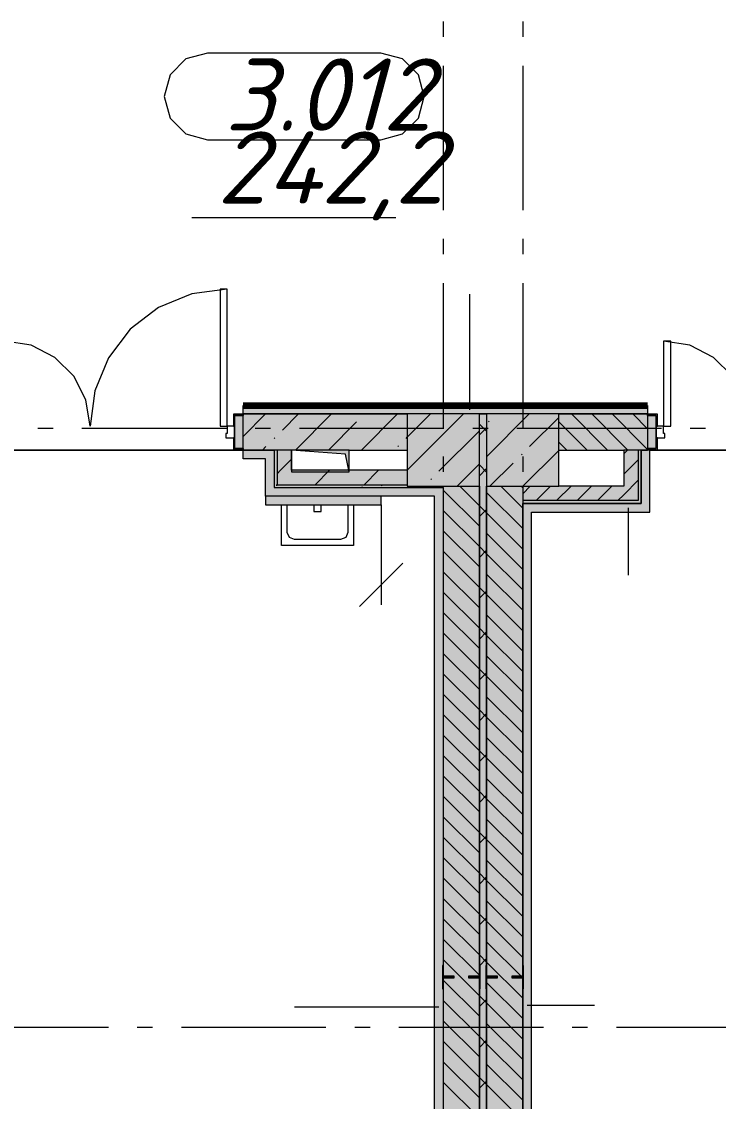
# Model space of a CAD drawing. Header units: millimetres. Extents: x -537608 to 253996, y -217170 to 186033.
# Drawn here: x -272495 to -267671, y 151760 to 159239 of the extents above; entities that cross this region are included whole.
import ezdxf

# ---------------------------------------------------------------- set-up
doc = ezdxf.new("R2010")
doc.units = ezdxf.units.MM
doc.layers.add('16) Лак 1.6м', color=160, linetype='Continuous', lineweight=90)
doc.layers.add('PDF _Геометрия', color=7, linetype='Continuous')
doc.layers.add('PDF _Текст', color=7, linetype='Continuous')
doc.layers.add('PDF _Сплошная заливка', color=7, linetype='Continuous', true_color=0xffffff)
doc.styles.add('PDF ISOCPEUR Italic', font='isocpeui.ttf')

msp = doc.modelspace()

# ---------------------------------------------------------------- hatches: boundary and pattern name
at = {"layer": 'PDF _Сплошная заливка', "true_color": 0xff7d7d, "transparency": 33554559}
h = msp.add_hatch(color=11, dxfattribs=at)
h.paths.add_polyline_path([(-247826.1916, 156521.2545), (-247576.1907, 156521.2545), (-247576.1907, 156581.2552), (-249086.1905, 156581.2552), (-249086.1905, 156529.2549), (-249081.1913, 156529.2549), (-249081.1913, 156521.2545), (-248302.5757, 156521.2545)], flags=0)
h.paths.add_polyline_path([(-251642.052, 156521.2545), (-250241.1898, 156521.2545), (-250241.1898, 156529.2549), (-250236.1906, 156529.2549), (-250236.1906, 156581.2552), (-253701.1885, 156581.2552), (-253701.1885, 156521.2545), (-253311.7923, 156521.2545)], flags=0)
h.paths.add_polyline_path([(-256651.2687, 156521.2545), (-255461.1891, 156521.2545), (-255461.1891, 156581.2552), (-260386.1866, 156581.2552), (-260386.1866, 156521.2545), (-256776.1874, 156521.2545)], flags=0)
h.paths.add_polyline_path([(-261306.1867, 156521.2545), (-261086.185, 156521.2545), (-261086.185, 156581.2552), (-261306.1867, 156581.2552)], flags=0)
h.paths.add_polyline_path([(-262006.1851, 156521.2545), (-262006.1851, 156581.2552), (-262256.186, 156581.2552), (-262256.186, 156521.2545)], flags=0)
h.paths.add_polyline_path([(-263226.1863, 156521.2545), (-262956.1888, 156521.2545), (-262956.1888, 156581.2552), (-263226.1863, 156581.2552)], flags=0)
h.paths.add_polyline_path([(-263926.1847, 156521.2545), (-263926.1847, 156581.2552), (-266401.1857, 156581.2552), (-266401.1857, 156521.2545), (-264999.9617, 156521.2545)], flags=0)
h.paths.add_polyline_path([(-268339.438, 156521.2545), (-268161.1864, 156521.2545), (-268161.1864, 156581.2552), (-270961.1843, 156581.2552), (-270961.1843, 156521.2545), (-268776.1862, 156521.2545)], flags=0)
h.paths.add_polyline_path([(-273348.6546, 156521.2545), (-272721.185, 156521.2545), (-272721.185, 156581.2552), (-273740.1865, 156581.2552), (-273740.1865, 156521.2545)], flags=0)
at = {"layer": 'PDF _Сплошная заливка', "transparency": 33554559}
h = msp.add_hatch(color=256, dxfattribs=at)
h.paths.add_polyline_path([(-269826.1859, 156271.2536), (-269826.1859, 156521.2545), (-270959.1863, 156518.9293), (-270959.1863, 156271.2536), (-270009.1741, 156271.2536)], flags=0)
h.paths.add_polyline_path([(-272721.185, 156271.2536), (-272723.1829, 156521.2545), (-275326.1855, 156521.2545), (-275326.1855, 156271.2536), (-272723.1829, 156271.2536)], flags=0)
h = msp.add_hatch(color=256, dxfattribs=at)
h.paths.add_polyline_path([(-248196.1896, 156271.2536), (-247826.1916, 156271.2536), (-247826.1916, 156521.2545), (-249086.1905, 156521.2545), (-249086.1905, 156271.2536), (-248296.19, 156271.2536)], flags=0)
h.paths.add_polyline_path([(-251642.052, 156271.2536), (-251276.1877, 156271.2536), (-251276.1877, 156521.2545), (-253699.1905, 156519.2544), (-253699.1905, 156271.2536), (-253076.1904, 156271.2536)], flags=0)
h.paths.add_polyline_path([(-250241.1898, 156271.2536), (-250236.1906, 156271.2536), (-250236.1906, 156521.2545), (-250776.1901, 156521.2545), (-250776.1901, 156271.2536), (-250656.1888, 156271.2536)], flags=0)
h.paths.add_polyline_path([(-255461.1891, 156271.2536), (-255463.1871, 156521.2545), (-256776.1874, 156521.2545), (-256776.1874, 156271.2536), (-255463.1871, 156271.2536)], flags=0)
h.paths.add_polyline_path([(-260276.1879, 156271.2536), (-260276.1879, 156521.2545), (-260386.1866, 156521.2545), (-260386.1866, 156271.2536)], flags=0)
h.paths.add_polyline_path([(-259776.186, 156271.2536), (-257276.1893, 156271.2536), (-257276.1893, 156521.2545), (-259776.186, 156521.2545), (-259776.186, 156293.6421)], flags=0)
h.paths.add_polyline_path([(-261226.1873, 156271.2536), (-261086.185, 156271.2536), (-261086.185, 156521.2545), (-261306.1867, 156521.2545), (-261306.1867, 156271.2536)], flags=0)
h.paths.add_polyline_path([(-262096.1872, 156271.2536), (-262006.1851, 156271.2536), (-262006.1851, 156521.2545), (-262256.186, 156521.2545), (-262256.186, 156271.2536), (-262196.1875, 156271.2536)], flags=0)
h.paths.add_polyline_path([(-263926.1847, 156271.2536), (-263926.1847, 156521.2545), (-265776.1875, 156521.2545), (-265776.1875, 156271.2536), (-264016.1868, 156271.2536)], flags=0)
h.paths.add_polyline_path([(-262956.1888, 156271.2536), (-262956.1888, 156521.2545), (-263226.1863, 156521.2545), (-263226.1863, 156271.2536), (-263046.1865, 156271.2536)], flags=0)
h.paths.add_polyline_path([(-268226.184, 156271.2536), (-268163.1843, 156273.2537), (-268163.1843, 156521.2545), (-268776.1862, 156518.5074), (-268776.1862, 156271.2536), (-268326.1845, 156271.2536)], flags=0)
h.paths.add_polyline_path([(-266399.1877, 156271.2536), (-266276.1851, 156271.2536), (-266276.1851, 156521.2545), (-266399.1877, 156519.2544), (-266401.1857, 156271.2536)], flags=0)
at = {"layer": 'PDF _Сплошная заливка', "true_color": 0xff7d7d, "transparency": 33554559}
h = msp.add_hatch(color=11, dxfattribs=at)
h.paths.add_polyline_path([(-270806.1845, 156211.2551), (-270746.186, 156211.2551), (-270746.186, 156271.2536), (-270961.1843, 156271.2536), (-270961.1843, 156211.2551)], flags=0)
h.paths.add_polyline_path([(-273176.1859, 156211.2551), (-272721.185, 156211.2551), (-272721.185, 156271.2536), (-273176.1859, 156271.2536)], flags=0)
at = {"layer": 'PDF _Сплошная заливка', "transparency": 33554559}
for points in [[(-270226.1875, 156031.2553), (-269826.1859, 156031.2553), (-269826.1859, 156131.2535), (-270226.1875, 156131.2535), (-270228.4308, 156131.2535), (-270726.1851, 156131.2535), (-270726.1851, 156031.2553), (-270253.685, 156031.2553)], [(-270009.1741, 156011.2543), (-269576.1849, 156011.2543), (-269576.1849, 156021.2547), (-269826.1859, 156023.4292), (-269826.1859, 156031.2553), (-270746.186, 156031.2553), (-270746.186, 156011.2543)], [(-269026.1871, 149021.2558), (-269026.1871, 156021.2547), (-269276.1838, 156021.2547), (-269276.1838, 149021.2558), (-269174.306, 149021.2558)], [(-268326.1845, 155921.2544), (-268326.1845, 156021.2547), (-269026.1871, 156021.2547), (-269026.1871, 155921.2544), (-268339.438, 155921.2544)]]:
    msp.add_hatch(color=256, dxfattribs=at).paths.add_polyline_path(points)
at = {"layer": 'PDF _Сплошная заливка', "true_color": 0xbce362, "transparency": 33554559}
msp.add_hatch(color=63, dxfattribs=at).paths.add_polyline_path([(-270006.1857, 155891.2551), (-270009.1741, 155951.2536), (-270806.1845, 155951.2536), (-270806.1845, 155891.2551), (-270009.1741, 155891.2551)])
at = {"layer": 'PDF _Сплошная заливка', "true_color": 0xff7d7d, "transparency": 33554559}
for points in [[(-269636.1834, 155951.2536), (-269576.1849, 155951.2536), (-269576.1849, 156011.2543), (-270746.186, 156011.2543), (-270746.186, 155951.2536), (-270009.1741, 155951.2536)], [(-269576.1849, 149081.2565), (-269576.1849, 155951.2536), (-269636.1834, 155951.2536), (-269636.1834, 149081.2565), (-269591.7422, 149081.2565)], [(-269026.1871, 149081.2565), (-268966.1843, 149081.2565), (-268966.1843, 155901.2535), (-269026.1871, 155901.2535), (-269026.1871, 149213.056)]]:
    msp.add_hatch(color=11, dxfattribs=at).paths.add_polyline_path(points)

# ---------------------------------------------------------------- linework, layer by layer
at = {"layer": '16) Лак 1.6м'}
msp.add_lwpolyline([(-270961.1843, 156581.2552), (-268161.1864, 156581.2552)], dxfattribs=at)
at = {"layer": 'PDF _Геометрия', "color": 253, "lineweight": 9, "true_color": 0xaaaaaa}
for p, q in [((-269576.1849, 159239.255), (-269576.1849, 159133.4223)), ((-269026.1871, 159239.255), (-269026.1871, 159133.4223)), ((-271207.7534, 159020.7496), (-271357.7496, 158980.5583)), ((-270007.7531, 159020.7496), (-271207.7534, 159020.7496)), ((-269857.7525, 158980.5583), (-270007.7531, 159020.7496)), ((-271357.7496, 158980.5583), (-271467.5589, 158870.7491)), ((-269747.9433, 158870.7491), (-269857.7525, 158980.5583)), ((-271467.5589, 158870.7491), (-271507.7502, 158720.7506)), ((-269707.7519, 158720.7506), (-269747.9433, 158870.7491)), ((-269576.1849, 158933.4215), (-269576.1849, 157933.422)), ((-269026.1871, 158933.4215), (-269026.1871, 157933.422)), ((-271507.7502, 158720.7506), (-271467.5589, 158570.75)), ((-269747.9433, 158570.75), (-269707.7519, 158720.7506)), ((-271467.5589, 158570.75), (-271357.7496, 158460.943)), ((-269857.7525, 158460.943), (-269747.9433, 158570.75)), ((-271357.7496, 158460.943), (-271207.7534, 158420.7494)), ((-271207.7534, 158420.7494), (-270007.7531, 158420.7494)), ((-270007.7531, 158420.7494), (-269857.7525, 158460.943)), ((-271316.7919, 157882.7156), (-269903.8774, 157882.7156)), ((-269576.1849, 157733.4212), (-269576.1849, 157627.5884)), ((-269026.1871, 157733.4212), (-269026.1871, 157627.5884)), ((-269576.1849, 157427.5877), (-269576.1849, 156427.5882)), ((-269026.1871, 157427.5877), (-269026.1871, 156427.5882)), ((-272277.1168, 156421.2542), (-272382.9474, 156421.2542)), ((-271077.1165, 156421.2542), (-272077.116, 156421.2542)), ((-270771.2808, 156421.2542), (-270877.1157, 156421.2542)), ((-269571.2805, 156421.2542), (-270571.28, 156421.2542)), ((-269265.4491, 156421.2542), (-269371.2841, 156421.2542)), ((-268065.4489, 156421.2542), (-269065.4484, 156421.2542)), ((-267759.6175, 156421.2542), (-267865.4481, 156421.2542)), ((-270226.1875, 156271.2536), (-270626.1846, 156271.2536)), ((-270626.1846, 156271.2536), (-270626.1846, 156121.2552)), ((-270253.685, 156243.7539), (-270626.1846, 156271.2536)), ((-270226.1875, 156121.2552), (-270253.685, 156243.7539)), ((-270226.1875, 156121.2552), (-270226.1875, 156271.2536)), ((-268511.1877, 156271.2536), (-268503.1874, 156271.2536)), ((-269576.1849, 156227.5895), (-269576.1849, 156121.7546)), ((-269026.1871, 156227.5895), (-269026.1871, 156121.7546)), ((-270626.1846, 156121.2552), (-270226.1875, 156121.2552)), ((-270696.1858, 155611.2549), (-270696.1858, 155891.2551)), ((-270656.1839, 155701.2548), (-270656.1839, 155891.2551)), ((-270471.1849, 155891.2551), (-270471.1849, 155846.2412)), ((-270421.1848, 155846.2412), (-270421.1848, 155891.2551)), ((-270236.1857, 155891.2551), (-270236.1857, 155701.2548)), ((-270196.1839, 155891.2551), (-270196.1839, 155611.2549)), ((-269576.1849, 155921.7561), (-269576.1849, 154921.7565)), ((-269026.1871, 155921.7561), (-269026.1871, 154921.7565)), ((-270471.1849, 155846.2412), (-270421.1848, 155846.2412)), ((-270641.5396, 155665.8991), (-270656.1839, 155701.2548)), ((-270606.1837, 155651.2546), (-270641.5396, 155665.8991)), ((-270286.1859, 155651.2546), (-270606.1837, 155651.2546)), ((-270250.8302, 155665.8991), (-270286.1859, 155651.2546)), ((-270236.1857, 155701.2548), (-270250.8302, 155665.8991)), ((-270196.1839, 155611.2549), (-270696.1858, 155611.2549)), ((-269576.1849, 154721.7557), (-269576.1849, 154615.9229)), ((-269026.1871, 154721.7557), (-269026.1871, 154615.9229)), ((-269576.1849, 154415.9222), (-269576.1849, 153415.9227)), ((-269026.1871, 154415.9222), (-269026.1871, 153415.9227)), ((-269576.1849, 153215.9219), (-269576.1849, 153110.0891)), ((-269026.1871, 153215.9219), (-269026.1871, 153110.0891)), ((-269576.1849, 152910.0884), (-269576.1849, 151910.091)), ((-269026.1871, 152910.0884), (-269026.1871, 151910.091)), ((-271894.524, 152271.2554), (-272894.5236, 152271.2554)), ((-271588.6884, 152271.2554), (-271694.5233, 152271.2554)), ((-270388.688, 152271.2554), (-271388.6876, 152271.2554)), ((-270082.8567, 152271.2554), (-270188.6873, 152271.2554)), ((-268882.8564, 152271.2554), (-269882.8559, 152271.2554)), ((-268577.0208, 152271.2554), (-268682.8556, 152271.2554)), ((-267377.0247, 152271.2554), (-268377.0243, 152271.2554))]:
    msp.add_line(p, q, dxfattribs=at)
at = {"layer": 'PDF _Геометрия', "lineweight": 9}
for p, q in [((-271071.1873, 157386.2531), (-271317.0631, 157353.8834)), ((-271071.1873, 157386.2531), (-271121.1831, 157386.2531)), ((-271121.1831, 157386.2531), (-271121.1831, 156436.2538)), ((-271071.1873, 156436.2538), (-271071.1873, 157386.2531)), ((-271317.0631, 157353.8834), (-271546.1848, 157258.9791)), ((-269392.3873, 156551.2538), (-269392.3873, 157351.2547)), ((-271546.1848, 157258.9791), (-271742.9346, 157108.0054)), ((-271742.9346, 157108.0054), (-271893.9083, 156911.2535)), ((-272428.8656, 156997.378), (-272611.1863, 157026.2535)), ((-272264.3929, 156913.5743), (-272428.8656, 156997.378)), ((-268051.1876, 157026.2535), (-268051.1876, 156436.2538)), ((-268001.1875, 157026.2535), (-268051.1876, 157026.2535)), ((-267868.867, 156997.378), (-268051.1876, 157026.2535)), ((-268001.1875, 156436.2538), (-268001.1875, 157026.2535)), ((-267704.3942, 156913.5743), (-267868.867, 156997.378)), ((-272133.8636, 156783.0472), (-272264.3929, 156913.5743)), ((-271893.9083, 156911.2535), (-271988.8148, 156682.1319)), ((-267573.865, 156783.0472), (-267704.3942, 156913.5743)), ((-272050.062, 156618.5745), (-272133.8636, 156783.0472)), ((-272021.1866, 156436.2538), (-272050.062, 156618.5745)), ((-271988.8148, 156682.1319), (-272021.1866, 156436.2538)), ((-270961.1843, 156521.2545), (-270961.1843, 156581.2552)), ((-270961.1843, 156581.2552), (-268161.1864, 156581.2552)), ((-268161.1864, 156581.2552), (-268161.1864, 156521.2545)), ((-270959.1863, 156519.2544), (-271029.1831, 156519.2544)), ((-271029.1831, 156519.2544), (-271029.1831, 156436.2538)), ((-271021.187, 156436.2538), (-271021.187, 156511.2541)), ((-271021.187, 156511.2541), (-270959.1863, 156511.2541)), ((-270961.1843, 156511.2541), (-271021.187, 156511.2541)), ((-271021.187, 156511.2541), (-271021.187, 156281.254)), ((-270961.1843, 156365.4862), (-270805.4181, 156521.2545)), ((-270961.1843, 156521.2545), (-269826.1859, 156521.2545)), ((-269826.1859, 156521.2545), (-270961.1843, 156521.2545)), ((-270961.1843, 156281.254), (-270961.1843, 156511.2541)), ((-270959.1863, 156511.2541), (-270959.1863, 156519.2544)), ((-270689.1241, 156409.4495), (-270577.3212, 156521.2545)), ((-270599.2211, 156271.2536), (-270349.2201, 156521.2545)), ((-270143.0232, 156271.2536), (-269893.0222, 156521.2545)), ((-269826.1859, 156131.8951), (-269436.8286, 156521.2545)), ((-269826.1859, 156359.994), (-269664.9254, 156521.2545)), ((-269326.184, 156521.2545), (-269826.1859, 156521.2545)), ((-269826.1859, 156521.2545), (-269826.1859, 156021.2547)), ((-269326.184, 156021.2547), (-269326.184, 156521.2545)), ((-269276.1838, 156521.2545), (-269326.184, 156521.2545)), ((-269326.184, 156521.2545), (-269276.1838, 156521.2545)), ((-269276.1838, 156225.6993), (-268980.6306, 156521.2545)), ((-268776.1862, 156521.2545), (-269276.1838, 156521.2545)), ((-269276.1838, 156521.2545), (-269276.1838, 156021.2547)), ((-269263.5072, 156466.4748), (-269258.7664, 156471.2156)), ((-268978.3873, 156295.399), (-268776.1862, 156497.6001)), ((-268776.1862, 156021.2547), (-268776.1862, 156521.2545)), ((-268161.1864, 156521.2545), (-268776.1862, 156521.2545)), ((-268776.1862, 156521.2545), (-268161.1864, 156521.2545)), ((-268438.5212, 156271.2536), (-268688.5179, 156521.2545)), ((-268297.098, 156271.2536), (-268547.099, 156521.2545)), ((-268163.1843, 156278.7631), (-268405.6758, 156521.2545)), ((-268161.1864, 156418.1841), (-268264.2569, 156521.2545)), ((-268093.1875, 156519.2544), (-268163.1843, 156519.2544)), ((-268163.1843, 156519.2544), (-268163.1843, 156511.2541)), ((-268163.1843, 156511.2541), (-268101.1879, 156511.2541)), ((-268101.1879, 156511.2541), (-268161.1864, 156511.2541)), ((-268161.1864, 156511.2541), (-268161.1864, 156281.254)), ((-268101.1879, 156511.2541), (-268101.1879, 156436.2538)), ((-268101.1879, 156281.254), (-268101.1879, 156511.2541)), ((-268093.1875, 156436.2538), (-268093.1875, 156519.2544)), ((-271121.1831, 156436.2538), (-271071.1873, 156436.2538)), ((-271071.1873, 156436.2538), (-271071.1873, 156386.2536)), ((-271021.187, 156436.2538), (-271071.1873, 156436.2538)), ((-271029.1831, 156436.2538), (-271021.187, 156436.2538)), ((-271021.187, 156356.2544), (-271021.187, 156436.2538)), ((-270371.1243, 156271.2536), (-270175.9031, 156466.4748)), ((-269605.6546, 156124.3253), (-269326.184, 156403.798)), ((-269276.1838, 156401.813), (-269326.184, 156451.8132)), ((-269326.184, 156376.4598), (-269276.1838, 156426.46)), ((-268579.9402, 156271.2536), (-268776.1862, 156467.4996)), ((-268051.1876, 156436.2538), (-268101.1879, 156436.2538)), ((-268101.1879, 156436.2538), (-268101.1879, 156356.2544)), ((-268101.1879, 156436.2538), (-268093.1875, 156436.2538)), ((-268051.1876, 156436.2538), (-268001.1875, 156436.2538)), ((-268051.1876, 156386.2536), (-268051.1876, 156436.2538)), ((-271071.1873, 156386.2536), (-271081.1855, 156386.2536)), ((-271081.1855, 156386.2536), (-271081.1855, 156356.2544)), ((-271081.1855, 156356.2544), (-271021.187, 156356.2544)), ((-271021.187, 156356.2544), (-271029.1831, 156356.2544)), ((-271029.1831, 156356.2544), (-271029.1831, 156273.2537)), ((-271021.187, 156281.254), (-271021.187, 156356.2544)), ((-270746.1473, 156352.4242), (-270741.4064, 156357.1672)), ((-269833.7556, 156352.4242), (-269826.1859, 156359.994)), ((-268721.3633, 156271.2536), (-268776.1862, 156326.0785)), ((-268101.1879, 156356.2544), (-268041.1851, 156356.2544)), ((-268093.1875, 156356.2544), (-268101.1879, 156356.2544)), ((-268101.1879, 156356.2544), (-268101.1879, 156281.254)), ((-268093.1875, 156273.2537), (-268093.1875, 156356.2544)), ((-268041.1851, 156386.2536), (-268051.1876, 156386.2536)), ((-268041.1851, 156356.2544), (-268041.1851, 156386.2536)), ((-271029.1831, 156273.2537), (-270959.1863, 156273.2537)), ((-270959.1863, 156281.254), (-271021.187, 156281.254)), ((-271021.187, 156281.254), (-270961.1843, 156281.254)), ((-270746.186, 156271.2536), (-270961.1843, 156271.2536)), ((-270961.1843, 156271.2536), (-270746.186, 156271.2536)), ((-270961.1843, 156211.2551), (-270961.1843, 156271.2536)), ((-270959.1863, 156273.2537), (-270959.1863, 156281.254)), ((-270827.3179, 156271.2536), (-270803.1746, 156295.399)), ((-270746.186, 156271.2536), (-270746.186, 156131.2535)), ((-270726.1851, 156271.2536), (-270746.186, 156271.2536)), ((-270746.186, 156271.2536), (-270746.186, 156211.2551)), ((-270626.1846, 156271.2536), (-270726.1851, 156271.2536)), ((-270726.1851, 156271.2536), (-270726.1851, 156131.2535)), ((-270626.1846, 156131.2535), (-270626.1846, 156271.2536)), ((-270226.1875, 156271.2536), (-269826.1859, 156271.2536)), ((-269890.7788, 156295.399), (-269886.038, 156300.1419)), ((-269024.4346, 156021.2547), (-268776.1862, 156269.5011)), ((-268776.1862, 156271.2536), (-268326.1845, 156271.2536)), ((-268326.1845, 156245.0887), (-268300.0217, 156271.2536)), ((-268326.1845, 156271.2536), (-268326.1845, 156021.2547)), ((-268226.184, 156271.2536), (-268326.1845, 156271.2536)), ((-268206.1874, 156271.2536), (-268226.184, 156271.2536)), ((-268226.184, 156271.2536), (-268226.184, 155921.2544)), ((-268146.1846, 156271.2536), (-268206.1874, 156271.2536)), ((-268206.1874, 156271.2536), (-268206.1874, 155901.2535)), ((-268206.1874, 155901.2535), (-268206.1874, 156271.2536)), ((-268206.1874, 156271.2536), (-268161.1864, 156271.2536)), ((-268163.1843, 156281.254), (-268163.1843, 156273.2537)), ((-268101.1879, 156281.254), (-268163.1843, 156281.254)), ((-268163.1843, 156273.2537), (-268093.1875, 156273.2537)), ((-268161.1864, 156281.254), (-268101.1879, 156281.254)), ((-268146.1846, 155901.2535), (-268146.1846, 156271.2536)), ((-270806.1845, 156211.2551), (-270961.1843, 156211.2551)), ((-270806.1845, 155951.2536), (-270806.1845, 156211.2551)), ((-270746.186, 156211.2551), (-270746.186, 156011.2543)), ((-270702.761, 156131.2535), (-270626.1846, 156207.8319)), ((-269480.6282, 156021.2547), (-269326.184, 156175.699)), ((-269276.1838, 156118.9709), (-269326.184, 156168.9711)), ((-269252.5314, 156021.2547), (-269092.4335, 156181.3505)), ((-269035.4104, 156238.3758), (-269030.6696, 156243.1166)), ((-268326.1845, 156103.6677), (-268226.184, 156203.668)), ((-270746.186, 156131.2535), (-270746.186, 156031.2553)), ((-270726.1851, 156107.8315), (-270702.761, 156131.2535)), ((-270726.1851, 156131.2535), (-270726.1851, 156031.2553)), ((-270228.4308, 156131.2535), (-270626.1846, 156131.2535)), ((-270463.3525, 156031.2553), (-270363.3521, 156131.2535)), ((-269826.1859, 156131.2535), (-270226.1875, 156131.2535)), ((-270123.9394, 156031.2553), (-270023.939, 156131.2535)), ((-269326.184, 156093.6177), (-269276.1838, 156143.6179)), ((-270746.186, 156031.2553), (-270746.186, 156011.2543)), ((-270726.1851, 156031.2553), (-269826.1859, 156031.2553)), ((-269826.1859, 156021.2547), (-269326.184, 156021.2547)), ((-269662.682, 156067.3021), (-269657.9412, 156072.0429)), ((-269576.1849, 156011.2543), (-269576.1849, 156021.2547)), ((-269326.184, 155886.129), (-269461.312, 156021.2547)), ((-269326.184, 149021.2558), (-269326.184, 156021.2547)), ((-269326.184, 156021.2547), (-269326.184, 148521.2561)), ((-269276.1838, 156021.2547), (-268776.1862, 156021.2547)), ((-269276.1838, 148521.2561), (-269276.1838, 156021.2547)), ((-269276.1838, 156021.2547), (-269276.1838, 149021.2558)), ((-269026.1871, 155868.9721), (-269178.4698, 156021.2547)), ((-269026.1871, 156010.3931), (-269037.0467, 156021.2547)), ((-269026.1871, 155969.3535), (-268974.2837, 156021.2547)), ((-269026.1871, 156021.2547), (-269026.1871, 155921.2544)), ((-268932.8652, 155921.2544), (-268832.8649, 156021.2547)), ((-268791.442, 155921.2544), (-268691.4416, 156021.2547)), ((-268326.1845, 156021.2547), (-268776.1862, 156021.2547)), ((-268650.0231, 155921.2544), (-268550.0227, 156021.2547)), ((-268508.5999, 155921.2544), (-268408.5995, 156021.2547)), ((-268326.1845, 155962.2466), (-268226.184, 156062.247)), ((-270746.186, 155951.2536), (-270806.1845, 155951.2536)), ((-270006.1857, 155951.2536), (-270806.1845, 155951.2536)), ((-270806.1845, 155951.2536), (-270806.1845, 155891.2551)), ((-270746.186, 156011.2543), (-269576.1849, 156011.2543)), ((-270746.186, 156011.2543), (-269576.1849, 156011.2543)), ((-269636.1834, 155951.2536), (-270746.186, 155951.2536)), ((-270006.1857, 155891.2551), (-270006.1857, 155951.2536)), ((-269636.1834, 149081.2565), (-269636.1834, 155951.2536)), ((-269576.1849, 156011.2543), (-269576.1849, 155951.2536)), ((-269576.1849, 156011.2543), (-269576.1849, 155951.2536)), ((-269326.184, 155744.7079), (-269576.1849, 155994.7067)), ((-269576.1849, 155951.2536), (-269576.1849, 149081.2565)), ((-269576.1849, 155951.2536), (-269576.1849, 149081.2565)), ((-269026.1871, 155727.551), (-269276.1838, 155977.5498)), ((-268367.1766, 155921.2544), (-268326.1845, 155962.2466)), ((-270806.1845, 155891.2551), (-270006.1857, 155891.2551)), ((-270006.1857, 155891.2551), (-270006.1857, 155338.958)), ((-269276.1838, 155836.1288), (-269326.184, 155886.129)), ((-268326.1845, 155921.2544), (-269026.1871, 155921.2544)), ((-269026.1871, 155921.2544), (-269026.1871, 155901.2535)), ((-269026.1871, 149081.2565), (-269026.1871, 155901.2535)), ((-269026.1871, 155901.2535), (-268326.1845, 155901.2535)), ((-268966.1843, 155901.2535), (-269026.1871, 155901.2535)), ((-269026.1871, 155901.2535), (-269026.1871, 149081.2565)), ((-268206.1874, 155901.2535), (-268966.1843, 155901.2535)), ((-268226.184, 155921.2544), (-268326.1845, 155921.2544)), ((-268326.1845, 155901.2535), (-268226.184, 155901.2535)), ((-268295.2465, 155871.2542), (-268295.2465, 155405.1053)), ((-268226.184, 155901.2535), (-268206.1874, 155901.2535)), ((-268146.1846, 155841.255), (-268146.1846, 155901.2535)), ((-269326.184, 155603.2868), (-269576.1849, 155853.2856)), ((-269326.184, 155810.7756), (-269276.1838, 155860.7758)), ((-269026.1871, 155586.1278), (-269276.1838, 155836.1288)), ((-268966.1843, 149081.2565), (-268966.1843, 155841.255)), ((-268966.1843, 155841.255), (-268146.1846, 155841.255)), ((-269326.184, 155461.8636), (-269576.1849, 155711.8646)), ((-269026.1871, 155444.7067), (-269276.1838, 155694.7077)), ((-269326.184, 155320.4426), (-269576.1849, 155570.4435)), ((-269276.1838, 155553.2866), (-269326.184, 155603.2868)), ((-269326.184, 155527.9334), (-269276.1838, 155577.9336)), ((-269026.1871, 155303.2857), (-269276.1838, 155553.2866)), ((-269326.184, 155179.0215), (-269576.1849, 155429.0225)), ((-269026.1871, 155161.8646), (-269276.1838, 155411.8656)), ((-270006.1857, 155338.958), (-270006.1857, 155198.9578)), ((-269326.184, 155037.6004), (-269576.1849, 155287.6014)), ((-269276.1838, 155270.4423), (-269326.184, 155320.4426)), ((-269326.184, 155245.0892), (-269276.1838, 155295.0894)), ((-269026.1871, 155020.4436), (-269276.1838, 155270.4423)), ((-269326.184, 154896.1794), (-269576.1849, 155146.1803)), ((-269026.1871, 154879.0225), (-269276.1838, 155129.0213)), ((-269326.184, 154754.7583), (-269576.1849, 155004.7572)), ((-269276.1838, 154987.6003), (-269326.184, 155037.6004)), ((-269326.184, 154962.2471), (-269276.1838, 155012.2473)), ((-269026.1871, 154737.6014), (-269276.1838, 154987.6003)), ((-269326.184, 154613.3373), (-269576.1849, 154863.3361)), ((-269026.1871, 154596.1804), (-269276.1838, 154846.1792)), ((-269276.1838, 154704.7582), (-269326.184, 154754.7583)), ((-269326.184, 154471.9162), (-269576.1849, 154721.915)), ((-269326.184, 154679.405), (-269276.1838, 154729.4052)), ((-269026.1871, 154454.7572), (-269276.1838, 154704.7582)), ((-269326.184, 154330.493), (-269576.1849, 154580.494)), ((-269026.1871, 154313.3361), (-269276.1838, 154563.3371)), ((-269276.1838, 154421.916), (-269326.184, 154471.9162)), ((-269326.184, 154189.072), (-269576.1849, 154439.0729)), ((-269326.184, 154396.5628), (-269276.1838, 154446.5631)), ((-269026.1871, 154171.915), (-269276.1838, 154421.916)), ((-269326.184, 154047.6509), (-269576.1849, 154297.6519)), ((-269026.1871, 154030.494), (-269276.1838, 154280.495)), ((-269326.184, 153906.2299), (-269576.1849, 154156.2308)), ((-269276.1838, 154139.0718), (-269326.184, 154189.072)), ((-269326.184, 154113.7186), (-269276.1838, 154163.7188)), ((-269026.1871, 153889.073), (-269276.1838, 154139.0718)), ((-269326.184, 153764.8088), (-269576.1849, 154014.8098)), ((-269026.1871, 153747.6519), (-269276.1838, 153997.6507)), ((-269326.184, 153623.3877), (-269576.1849, 153873.3865)), ((-269276.1838, 153856.2296), (-269326.184, 153906.2299)), ((-269326.184, 153830.8764), (-269276.1838, 153880.8767)), ((-269026.1871, 153606.2309), (-269276.1838, 153856.2296)), ((-269326.184, 153481.9667), (-269576.1849, 153731.9655)), ((-269026.1871, 153464.8098), (-269276.1838, 153714.8086)), ((-269326.184, 153340.5456), (-269576.1849, 153590.5444)), ((-269276.1838, 153573.3875), (-269326.184, 153623.3877)), ((-269326.184, 153548.0344), (-269276.1838, 153598.0345)), ((-269026.1871, 153323.3866), (-269276.1838, 153573.3875)), ((-269326.184, 153199.1224), (-269576.1849, 153449.1233)), ((-269026.1871, 153181.9655), (-269276.1838, 153431.9665)), ((-269276.1838, 153290.5454), (-269326.184, 153340.5456)), ((-269326.184, 153057.7013), (-269576.1849, 153307.7023)), ((-269326.184, 153265.1923), (-269276.1838, 153315.1902)), ((-269026.1871, 153040.5445), (-269276.1838, 153290.5454)), ((-269326.184, 152916.2803), (-269576.1849, 153166.2812)), ((-269026.1871, 152899.1234), (-269276.1838, 153149.1244)), ((-269276.1838, 153007.7012), (-269326.184, 153057.7013)), ((-269326.184, 152982.348), (-269276.1838, 153032.3482)), ((-269326.184, 152774.8592), (-269576.1849, 153024.8602)), ((-269026.1871, 152757.7023), (-269276.1838, 153007.7012)), ((-269326.184, 152633.4382), (-269576.1849, 152883.437)), ((-269026.1871, 152616.2813), (-269276.1838, 152866.2801)), ((-269326.184, 152492.0171), (-269576.1849, 152742.0159)), ((-269276.1838, 152724.8591), (-269326.184, 152774.8592)), ((-269326.184, 152699.5059), (-269276.1838, 152749.5061)), ((-269026.1871, 152474.8602), (-269276.1838, 152724.8591)), ((-269326.184, 152350.596), (-269576.1849, 152600.5949)), ((-269026.1871, 152333.4392), (-269276.1838, 152583.4379)), ((-269326.184, 152209.175), (-269576.1849, 152459.1738)), ((-269276.1838, 152442.0169), (-269326.184, 152492.0171)), ((-269326.184, 152416.6637), (-269276.1838, 152466.6639)), ((-269026.1871, 152192.016), (-269276.1838, 152442.0169)), ((-269606.1842, 152411.7141), (-270606.1837, 152411.7141)), ((-268996.1836, 152427.0022), (-268530.0347, 152427.0022)), ((-269326.184, 152067.7539), (-269576.1849, 152317.7528)), ((-269026.1871, 152050.597), (-269276.1838, 152300.5959)), ((-269276.1838, 152159.1748), (-269326.184, 152209.175)), ((-269326.184, 151926.3329), (-269576.1849, 152176.3317)), ((-269326.184, 152133.8216), (-269276.1838, 152183.8197)), ((-269026.1871, 151909.1739), (-269276.1838, 152159.1748)), ((-269326.184, 151784.9097), (-269576.1849, 152034.9106)), ((-269026.1871, 151767.7528), (-269276.1838, 152017.7538)), ((-269276.1838, 151876.3327), (-269326.184, 151926.3329)), ((-269326.184, 151643.4886), (-269576.1849, 151893.4896)), ((-269326.184, 151850.9795), (-269276.1838, 151900.9775)), ((-269026.1871, 151626.3317), (-269276.1838, 151876.3327))]:
    msp.add_line(p, q, dxfattribs=at)
at = {"layer": 'PDF _Геометрия', "color": 9, "lineweight": 9, "true_color": 0xc0c0c0}
for p, q in [((-272721.185, 156271.2536), (-270961.1843, 156271.2536)), ((-270961.1843, 156271.2536), (-272721.185, 156271.2536)), ((-268146.1846, 156271.2536), (-266401.1857, 156271.2536)), ((-266401.1857, 156271.2536), (-268146.1846, 156271.2536))]:
    msp.add_line(p, q, dxfattribs=at)
at = {"layer": 'PDF _Геометрия', "color": 8, "lineweight": 9, "true_color": 0x787878}
for p, q in [((-270726.1851, 156027.4122), (-270731.7871, 156027.4122)), ((-270731.7871, 156027.4122), (-270726.1851, 156027.4122)), ((-270593.4684, 156030.4651), (-270593.9248, 156031.2553)), ((-270001.1306, 156020.5012), (-270004.4806, 156026.3077)), ((-270137.038, 156015.7368), (-270139.6258, 156011.2543))]:
    msp.add_line(p, q, dxfattribs=at)
at = {"layer": 'PDF _Геометрия', "lineweight": 20}
for p, q in [((-269856.1852, 155488.9585), (-270006.1857, 155338.958)), ((-270006.1857, 155338.958), (-270156.1863, 155188.9574))]:
    msp.add_line(p, q, dxfattribs=at)
at = {"layer": 'PDF _Геометрия', "color": 253, "lineweight": 20, "true_color": 0xaaaaaa}
for p, q in [((-269576.1849, 152702.3069), (-269582.1874, 152702.3069)), ((-269582.1874, 152702.3069), (-269582.1874, 152621.3063)), ((-269576.1849, 152627.3066), (-269576.1849, 152702.3069)), ((-269320.1858, 152702.3069), (-269326.184, 152702.3069)), ((-269326.184, 152702.3069), (-269326.184, 152627.3066)), ((-269320.1858, 152621.3063), (-269320.1858, 152702.3069)), ((-269276.1838, 152702.3069), (-269282.1862, 152702.3069)), ((-269282.1862, 152702.3069), (-269282.1862, 152621.3063)), ((-269276.1838, 152627.3066), (-269276.1838, 152702.3069)), ((-269020.1847, 152702.3069), (-269026.1871, 152702.3069)), ((-269026.1871, 152702.3069), (-269026.1871, 152627.3066)), ((-269020.1847, 152621.3063), (-269020.1847, 152702.3069)), ((-269501.1846, 152621.3063), (-269582.1874, 152621.3063)), ((-269582.1874, 152621.3063), (-269582.1874, 152540.3079)), ((-269582.1874, 152621.3063), (-269501.1846, 152621.3063)), ((-269501.1846, 152627.3066), (-269576.1849, 152627.3066)), ((-269576.1849, 152615.3081), (-269501.1846, 152615.3081)), ((-269576.1849, 152540.3079), (-269576.1849, 152615.3081)), ((-269501.1846, 152621.3063), (-269501.1846, 152627.3066)), ((-269501.1846, 152615.3081), (-269501.1846, 152621.3063)), ((-269401.1843, 152627.3066), (-269401.1843, 152621.3063)), ((-269326.184, 152627.3066), (-269401.1843, 152627.3066)), ((-269401.1843, 152621.3063), (-269401.1843, 152615.3081)), ((-269320.1858, 152621.3063), (-269401.1843, 152621.3063)), ((-269401.1843, 152621.3063), (-269320.1858, 152621.3063)), ((-269401.1843, 152615.3081), (-269326.184, 152615.3081)), ((-269326.184, 152615.3081), (-269326.184, 152540.3079)), ((-269320.1858, 152540.3079), (-269320.1858, 152621.3063)), ((-269201.1835, 152621.3063), (-269282.1862, 152621.3063)), ((-269282.1862, 152621.3063), (-269282.1862, 152540.3079)), ((-269282.1862, 152621.3063), (-269201.1835, 152621.3063)), ((-269201.1835, 152627.3066), (-269276.1838, 152627.3066)), ((-269276.1838, 152615.3081), (-269201.1835, 152615.3081)), ((-269276.1838, 152540.3079), (-269276.1838, 152615.3081)), ((-269201.1835, 152621.3063), (-269201.1835, 152627.3066)), ((-269201.1835, 152615.3081), (-269201.1835, 152621.3063)), ((-269101.1874, 152627.3066), (-269101.1874, 152621.3063)), ((-269026.1871, 152627.3066), (-269101.1874, 152627.3066)), ((-269101.1874, 152621.3063), (-269101.1874, 152615.3081)), ((-269020.1847, 152621.3063), (-269101.1874, 152621.3063)), ((-269101.1874, 152621.3063), (-269020.1847, 152621.3063)), ((-269101.1874, 152615.3081), (-269026.1871, 152615.3081)), ((-269026.1871, 152615.3081), (-269026.1871, 152540.3079)), ((-269020.1847, 152540.3079), (-269020.1847, 152621.3063)), ((-269582.1874, 152540.3079), (-269576.1849, 152540.3079)), ((-269326.184, 152540.3079), (-269320.1858, 152540.3079)), ((-269282.1862, 152540.3079), (-269276.1838, 152540.3079)), ((-269026.1871, 152540.3079), (-269020.1847, 152540.3079))]:
    msp.add_line(p, q, dxfattribs=at)
at = {"layer": 'PDF _Сплошная заливка', "color": 7, "lineweight": 35, "true_color": 0xf4f4f4, "transparency": 33554559}
for points in [[(-270961.1843, 156281.254), (-270961.1843, 156511.2541), (-271021.187, 156281.254), (-271021.187, 156511.2541)], [(-268101.1879, 156281.254), (-268101.1879, 156511.2541), (-268161.1864, 156281.254), (-268161.1864, 156511.2541)]]:
    msp.add_solid(points, dxfattribs=at)
at = {"layer": 'PDF _Сплошная заливка', "lineweight": 35, "transparency": 33554559}
for points in [[(-269826.1859, 156021.2547), (-269326.184, 156021.2547), (-269826.1859, 156521.2545), (-269326.184, 156521.2545)], [(-269276.1838, 148521.2561), (-269276.1838, 156521.2545), (-269326.184, 148521.2561), (-269326.184, 156521.2545)], [(-269276.1838, 156021.2547), (-268776.1862, 156021.2547), (-269276.1838, 156521.2545), (-268776.1862, 156521.2545)], [(-270726.1851, 156031.2553), (-270726.1851, 156271.2536), (-270746.186, 156031.2553), (-270746.186, 156271.2536)], [(-270626.1846, 156131.2535), (-270626.1846, 156271.2536), (-270726.1851, 156131.2535), (-270726.1851, 156271.2536)], [(-268226.184, 155921.2544), (-268226.184, 156271.2536), (-268326.1845, 155921.2544), (-268326.1845, 156271.2536)], [(-268206.1874, 155901.2535), (-268206.1874, 156271.2536), (-268226.184, 155901.2535), (-268226.184, 156271.2536)], [(-269326.184, 149021.2558), (-269326.184, 156021.2547), (-269576.1849, 149021.2558), (-269576.1849, 156021.2547)], [(-269026.1871, 155901.2535), (-268226.184, 155901.2535), (-269026.1871, 155921.2544), (-268226.184, 155921.2544)]]:
    msp.add_solid(points, dxfattribs=at)
at = {"layer": 'PDF _Сплошная заливка', "color": 254, "lineweight": 35, "true_color": 0xe2e2e2, "transparency": 33554559}
msp.add_solid([(-270226.1875, 156121.2552), (-270226.1875, 156271.2536), (-270253.685, 156243.7539), (-270626.1846, 156271.2536)], dxfattribs=at)
at = {"layer": 'PDF _Сплошная заливка', "color": 11, "lineweight": 35, "true_color": 0xff7d7d, "transparency": 33554559}
for points in [[(-268146.1846, 155901.2535), (-268146.1846, 156271.2536), (-268206.1874, 155901.2535), (-268206.1874, 156271.2536)], [(-270746.186, 155951.2536), (-270746.186, 156211.2551), (-270806.1845, 155951.2536), (-270806.1845, 156211.2551)], [(-268966.1843, 155841.255), (-268146.1846, 155841.255), (-268966.1843, 155901.2535), (-268146.1846, 155901.2535)]]:
    msp.add_solid(points, dxfattribs=at)

# ---------------------------------------------------------------- texts
at = {"layer": 'PDF _Текст', "char_height": 500, "attachment_point": 4, "style": 'PDF ISOCPEUR Italic'}
for s, insert in [('3.012', (-271089.0826, 158734.0365)), ('242,2', (-271142.084, 158170.0918))]:
    msp.add_mtext(s, dxfattribs=dict(at, insert=insert))

doc.saveas('drawing.dxf')
